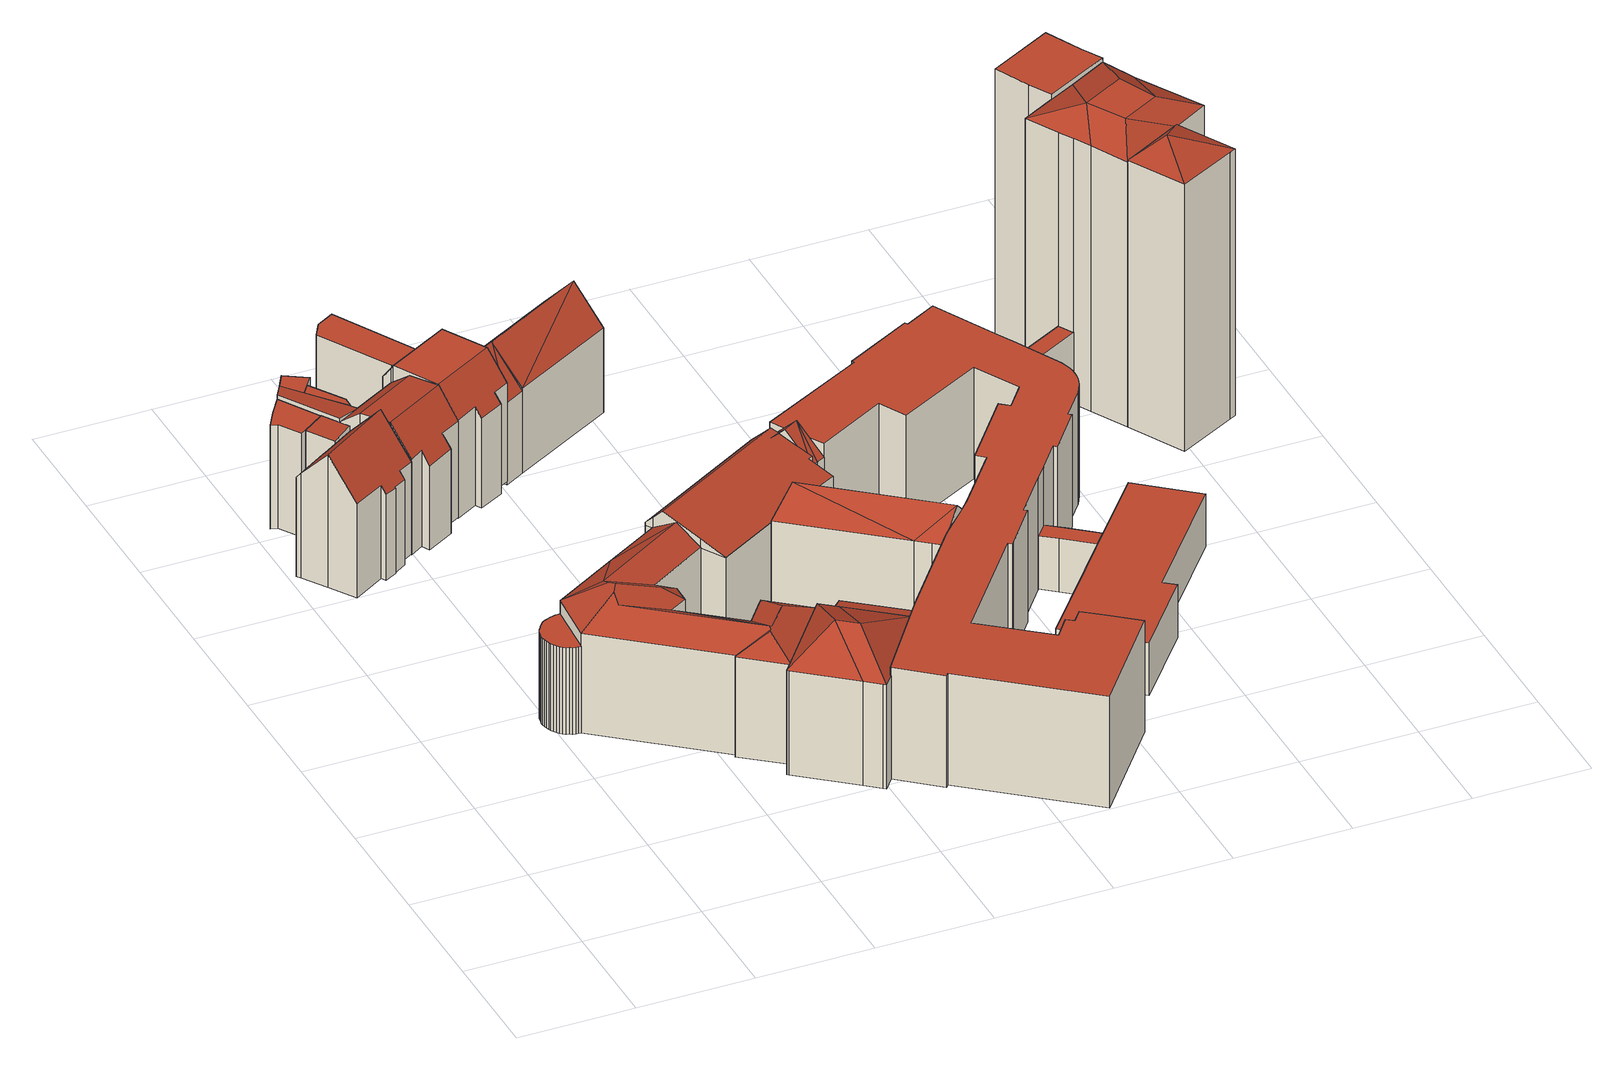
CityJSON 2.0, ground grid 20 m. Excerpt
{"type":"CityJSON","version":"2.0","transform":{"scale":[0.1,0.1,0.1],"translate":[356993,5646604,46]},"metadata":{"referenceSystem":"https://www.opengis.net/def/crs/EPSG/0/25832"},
"CityObjects":{
"building1":{"type":"Building","attributes":{"Gemeindeschluessel":"05315000","Geometrietyp2DReferenz":"3000","function":"31001_1100"},"address":[{"country":"Germany","locality":"Köln","thoroughfareNumber":"49","thoroughfareName":"Riehler Str."}],"children":["building1-1","building1-2","building1-3"]},
"building1-1":{"type":"BuildingPart","attributes":{"roofType":"2100","measuredHeight":19.21},"parents":["building1"],"geometry":[{"type":"Solid","lod":"2","boundaries":[[[[0,1,2,3]],[[4,5,1,0]],[[6,7,5,4]],[[8,9,10,11]],[[12,13,9,8]],[[3,2,13,12]],[[8,11,6,4,0,3,12]],[[1,5,7,10,9,13,2]],[[10,7,6,11]]]],"semantics":{"surfaces":[{"type":"WallSurface"},{"type":"RoofSurface"},{"type":"GroundSurface"},{"type":"ClosureSurface"}],"values":[[0,0,0,0,0,0,1,2,3]]}}]},
"building1-2":{"type":"BuildingPart","attributes":{"roofType":"3100","measuredHeight":24.4},"parents":["building1"],"geometry":[{"type":"Solid","lod":"2","boundaries":[[[[14,15,16,17]],[[18,19,15,14]],[[20,21,22,23]],[[24,25,21,20]],[[26,27,25,24]],[[28,29,27,26]],[[30,31,29,28]],[[32,33,31,30]],[[34,35,33,32]],[[36,37,35,34]],[[38,39,37,36]],[[40,41,39,38]],[[42,43,41,40]],[[44,45,43,42]],[[17,16,45,44]],[[38,36,34,32,30,28,26,24,20,40]],[[23,18,14,17,44,42,40,20]],[[15,19,22,21,25,27,29,31,33,35,37,39,41,43,45,16]],[[22,19,18,23]]]],"semantics":{"surfaces":[{"type":"WallSurface"},{"type":"RoofSurface"},{"type":"GroundSurface"},{"type":"ClosureSurface"}],"values":[[0,0,0,0,0,0,0,0,0,0,0,0,0,0,0,1,1,2,3]]}}]},
"building1-3":{"type":"BuildingPart","attributes":{"roofType":"2100","measuredHeight":19.23},"parents":["building1"],"geometry":[{"type":"Solid","lod":"2","boundaries":[[[[11,10,19,18,46]],[[47,23,22,7,6,48]],[[11,46,47,48]],[[19,10,7,22]],[[18,23,47,46]],[[19,22,23,18]],[[11,48,6]],[[7,10,11,6]]]],"semantics":{"surfaces":[{"type":"WallSurface"},{"type":"RoofSurface"},{"type":"GroundSurface"},{"type":"ClosureSurface"}],"values":[[0,0,1,2,0,3,0,3]]}}]},
"building2":{"type":"Building","attributes":{"Gemeindeschluessel":"05315000","Geometrietyp2DReferenz":"3000","function":"31001_1100"},"address":[{"country":"Germany","locality":"Köln","thoroughfareNumber":"51","thoroughfareName":"Riehler Str."}],"children":["building2-1","building2-2","building2-3","building2-4"]},
"building2-1":{"type":"BuildingPart","attributes":{"roofType":"2100","measuredHeight":20.27},"parents":["building2"],"geometry":[{"type":"Solid","lod":"2","boundaries":[[[[49,50,51,52]],[[53,54,55,56,57]],[[58,59,54,53]],[[60,61,62,59,58]],[[53,57,63,49,52,64,60,58]],[[65,51,50,55,54,59,62]],[[66,61,60,64]],[[51,65,66,64,52]],[[65,62,61,66]],[[63,57,56]],[[50,49,63,56,55]]]],"semantics":{"surfaces":[{"type":"WallSurface"},{"type":"RoofSurface"},{"type":"GroundSurface"},{"type":"ClosureSurface"}],"values":[[0,0,0,0,1,2,0,3,3,0,3]]}}]},
"building2-2":{"type":"BuildingPart","attributes":{"roofType":"1000","measuredHeight":19.75},"parents":["building2"],"geometry":[{"type":"Solid","lod":"2","boundaries":[[[[67,68,69,70]],[[71,52,51,68,67]],[[64,71,67,70,66]],[[68,51,65,69]],[[52,71,64]],[[51,52,64,66,65]],[[69,65,66,70]]]],"semantics":{"surfaces":[{"type":"WallSurface"},{"type":"RoofSurface"},{"type":"GroundSurface"},{"type":"ClosureSurface"}],"values":[[0,0,1,2,0,3,3]]}}]},
"building2-3":{"type":"BuildingPart","attributes":{"roofType":"1000","measuredHeight":19.73},"parents":["building2"],"geometry":[{"type":"Solid","lod":"2","boundaries":[[[[70,69,72,73]],[[74,75,62,61]],[[73,72,75,74]],[[61,66,70,73,74]],[[69,65,62,75,72]],[[69,70,66,65]],[[65,66,61,62]]]],"semantics":{"surfaces":[{"type":"WallSurface"},{"type":"RoofSurface"},{"type":"GroundSurface"},{"type":"ClosureSurface"}],"values":[[0,0,0,1,2,3,3]]}}]},
"building2-4":{"type":"BuildingPart","attributes":{"roofType":"9999","measuredHeight":22.95},"parents":["building2"],"geometry":[{"type":"Solid","lod":"2","boundaries":[[[[76,77,78,79]],[[80,81,77,76]],[[82,83,81,80]],[[84,85,83,82]],[[86,87,85,84]],[[88,89,87,86]],[[90,91,89,88]],[[56,55,91,90]],[[92,93,50,49,94]],[[95,96,93,92]],[[97,98,96,95]],[[79,78,98,97]],[[86,84,82,80,76,79,97,88]],[[92,94,63,56,90,95]],[[95,90,88,97]],[[77,81,83,85,87,89,91,55,50,93,96,98,78]],[[63,94,49]],[[55,56,63,49,50]]]],"semantics":{"surfaces":[{"type":"WallSurface"},{"type":"RoofSurface"},{"type":"GroundSurface"},{"type":"ClosureSurface"}],"values":[[0,0,0,0,0,0,0,0,0,0,0,0,1,1,1,2,0,3]]}}]},
"building3":{"type":"Building","attributes":{"Gemeindeschluessel":"05315000","Geometrietyp2DReferenz":"3000","function":"31001_1100"},"address":[{"country":"Germany","locality":"Köln","thoroughfareNumber":"53","thoroughfareName":"Riehler Str."}],"children":["building3-1","building3-2"]},
"building3-1":{"type":"BuildingPart","attributes":{"roofType":"1000","measuredHeight":17.39},"parents":["building3"],"geometry":[{"type":"Solid","lod":"2","boundaries":[[[[99,100,101,102]],[[103,104,100,99]],[[105,106,104,103]],[[107,108,106,105]],[[109,110,111,112]],[[102,101,110,109]],[[112,107,105,103,99,102,109]],[[100,104,106,108,111,110,101]],[[108,107,112,111]]]],"semantics":{"surfaces":[{"type":"WallSurface"},{"type":"RoofSurface"},{"type":"GroundSurface"},{"type":"ClosureSurface"}],"values":[[0,0,0,0,0,0,1,2,3]]}}]},
"building3-2":{"type":"BuildingPart","attributes":{"roofType":"9999","measuredHeight":23.04},"parents":["building3"],"geometry":[{"type":"Solid","lod":"2","boundaries":[[[[113,114,115,116]],[[117,118,114,113]],[[119,120,118,117]],[[121,122,120,119]],[[123,124,122,121]],[[125,126,124,123]],[[127,128,126,125]],[[129,130,128,127]],[[131,132,130,129]],[[133,112,111,132,131]],[[134,135,108,107,136]],[[137,138,135,134]],[[139,140,138,137]],[[116,115,140,139]],[[136,133,131,129,127,134]],[[123,121,119,117,113,116,139,125]],[[125,139,137,134,127]],[[114,118,120,122,124,126,128,130,132,111,108,135,138,140,115]],[[112,133,136,107]],[[108,111,112,107]]]],"semantics":{"surfaces":[{"type":"WallSurface"},{"type":"RoofSurface"},{"type":"GroundSurface"},{"type":"ClosureSurface"}],"values":[[0,0,0,0,0,0,0,0,0,0,0,0,0,0,1,1,1,2,0,3]]}}]},
"building4":{"type":"Building","attributes":{"Gemeindeschluessel":"05315000","Geometrietyp2DReferenz":"3000","function":"31001_3010"},"address":[{"country":"Germany","locality":"Köln","thoroughfareNumber":"3","thoroughfareName":"Wörthstr."},{"country":"Germany","locality":"Köln","thoroughfareNumber":"51","thoroughfareName":"Clever Str."},{"country":"Germany","locality":"Köln","thoroughfareNumber":"1","thoroughfareName":"Wörthstr."}],"children":["building4-1","building4-2","building4-3","building4-4","building4-5","building4-6","building4-7","building4-8","building4-9","building4-10"]},
"building4-1":{"type":"BuildingPart","attributes":{"roofType":"2100","measuredHeight":19.05},"parents":["building4"],"geometry":[{"type":"Solid","lod":"2","boundaries":[[[[141,142,143,144]],[[144,143,145,146]],[[147,141,144,146]],[[142,148,149,145,143]],[[142,141,147,148]],[[147,146,150,147,148]],[[145,149,150,146]],[[148,147,150,149]]]],"semantics":{"surfaces":[{"type":"WallSurface"},{"type":"RoofSurface"},{"type":"GroundSurface"},{"type":"ClosureSurface"}],"values":[[0,0,1,2,3,0,3,3]]}}]},
"building4-2":{"type":"BuildingPart","attributes":{"roofType":"5000","measuredHeight":22.62},"parents":["building4"],"geometry":[{"type":"Solid","lod":"2","boundaries":[[[[151,152,153,154]],[[155,156,152,151]],[[157,158,159,156,155]],[[160,161,162,163,164]],[[165,166,167,161,160]],[[168,169,170,171,172]],[[173,174,169,168]],[[175,176,177,174,173]],[[178,179,180,181,182]],[[183,184,179,178]],[[185,183,178,186]],[[178,182,186]],[[185,186,182,187,188]],[[189,188,187]],[[189,187,175]],[[189,175,173]],[[173,190,189]],[[191,192,190,173,168,193]],[[168,172,193]],[[194,191,193,172,195,196]],[[196,195,197,198]],[[198,165,160]],[[196,198,160]],[[164,194,196]],[[196,160,164]],[[191,194,164,157,192]],[[189,190,192,157,155,199]],[[199,155,151,200]],[[151,154,200]],[[188,189,199,200,154,183,185]],[[152,156,159,162,161,167,201,202,170,169,174,177,203,180,179,184,153]],[[158,157,164,163]],[[162,159,158,163]],[[166,165,197,204]],[[205,201,167,166,204]],[[205,204,197,195,206]],[[202,201,205,206]],[[206,195,172,171]],[[170,202,206,171]],[[176,175,187,207]],[[203,177,176,207]],[[207,187,182,181]],[[180,203,207,181]],[[184,183,154,153]],[[198,197,165]]]],"semantics":{"surfaces":[{"type":"WallSurface"},{"type":"RoofSurface"},{"type":"GroundSurface"},{"type":"ClosureSurface"}],"values":[[0,0,0,0,0,0,0,0,0,0,1,1,1,1,1,1,1,1,1,1,1,1,1,1,1,1,1,1,1,1,2,0,3,0,3,0,3,0,3,0,3,0,3,3,3]]}}]},
"building4-3":{"type":"BuildingPart","attributes":{"roofType":"5000","measuredHeight":22.67},"parents":["building4"],"geometry":[{"type":"Solid","lod":"2","boundaries":[[[[208,209,210,211]],[[212,213,209,208]],[[214,215,213,212]],[[216,217,218,219]],[[220,221,217,216]],[[216,219,222,223]],[[220,216,223]],[[223,224,225,226,220]],[[224,223,227,214]],[[208,224,214]],[[214,212,208]],[[208,211,228,229,224]],[[210,209,213,215,218,217,221]],[[221,220,211,210]],[[215,214,219,218]],[[223,222,227]],[[227,222,219,214]],[[229,225,224]],[[228,211,220,226]],[[229,228,226,225]]]],"semantics":{"surfaces":[{"type":"WallSurface"},{"type":"RoofSurface"},{"type":"GroundSurface"},{"type":"ClosureSurface"}],"values":[[0,0,0,0,0,1,1,1,1,1,1,1,2,3,3,0,3,0,3,3]]}}]},
"building4-4":{"type":"BuildingPart","attributes":{"roofType":"1000","measuredHeight":15.82},"parents":["building4"],"geometry":[{"type":"Solid","lod":"2","boundaries":[[[[230,231,232,233]],[[234,235,231,230]],[[236,237,235,234]],[[238,239,237,236]],[[240,241,239,238]],[[242,243,241,240]],[[244,245,243,242]],[[246,247,245,244]],[[248,249,247,246]],[[250,251,249,248]],[[252,253,251,250]],[[254,255,253,252]],[[256,257,255,254]],[[258,259,257,256]],[[260,261,259,258]],[[262,263,261,260]],[[264,265,263,262]],[[266,267,265,264]],[[268,269,267,266]],[[270,271,269,268]],[[272,273,271,270]],[[274,275,273,272]],[[276,277,275,274]],[[278,279,277,276]],[[280,281,279,278]],[[282,283,281,280]],[[284,285,283,282]],[[286,287,285,284]],[[288,289,287,286]],[[163,162,289,288]],[[233,232,159,158]],[[163,288,286,284,282,280,278,276,274,272,270,268,266,264,262,260,258,256,254,252,250,248,246,244,242,240,238,236,234,230,233,158]],[[231,235,237,239,241,243,245,247,249,251,253,255,257,259,261,263,265,267,269,271,273,275,277,279,281,283,285,287,289,162,159,232]],[[162,163,158,159]]]],"semantics":{"surfaces":[{"type":"WallSurface"},{"type":"RoofSurface"},{"type":"GroundSurface"},{"type":"ClosureSurface"}],"values":[[0,0,0,0,0,0,0,0,0,0,0,0,0,0,0,0,0,0,0,0,0,0,0,0,0,0,0,0,0,0,0,1,2,3]]}}]},
"building4-5":{"type":"BuildingPart","attributes":{"roofType":"1000","measuredHeight":3.63},"parents":["building4"],"geometry":[{"type":"Solid","lod":"2","boundaries":[[[[290,291,177,176]],[[181,180,291,290]],[[290,176,207,181]],[[177,291,180,203]],[[203,207,176,177]],[[180,181,207,203]]]],"semantics":{"surfaces":[{"type":"WallSurface"},{"type":"RoofSurface"},{"type":"GroundSurface"},{"type":"ClosureSurface"}],"values":[[0,0,1,2,3,3]]}}]},
"building4-6":{"type":"BuildingPart","attributes":{"roofType":"5000","measuredHeight":22.66},"parents":["building4"],"geometry":[{"type":"Solid","lod":"2","boundaries":[[[[292,293,294,295]],[[296,297,298,299,293,292]],[[300,301,302,303,304,305]],[[306,307,301,300]],[[308,309,307,306]],[[310,311,309,308]],[[312,313,311,310]],[[314,315,313,312]],[[316,317,315,314]],[[295,294,318,319]],[[292,295,319,320,321]],[[292,321,322]],[[322,296,292]],[[306,310,308]],[[321,323,316,314]],[[321,314,312]],[[321,312,310]],[[321,310,306]],[[321,306,300]],[[321,300,305]],[[305,322,321]],[[322,305,296]],[[293,299,302,301,307,309,311,313,315,317,318,294]],[[297,296,305,304]],[[302,299,298,303]],[[298,297,304,303]],[[317,316,319,318]],[[321,320,323]],[[323,320,319,316]]]],"semantics":{"surfaces":[{"type":"WallSurface"},{"type":"RoofSurface"},{"type":"GroundSurface"},{"type":"ClosureSurface"}],"values":[[0,0,0,0,0,0,0,0,0,0,1,1,1,1,1,1,1,1,1,1,1,0,2,0,3,3,3,0,3]]}}]},
"building4-7":{"type":"BuildingPart","attributes":{"roofType":"5000","measuredHeight":21.98},"parents":["building4"],"geometry":[{"type":"Solid","lod":"2","boundaries":[[[[324,211,210,325,326]],[[327,328,221,220,329]],[[330,331,328,327]],[[303,302,331,330]],[[332,333,334,299,298]],[[335,336,167,166]],[[326,325,336,335]],[[337,338,339,340,341,342]],[[225,229,341,340,343,344,297,304,330,345,346]],[[346,345,327,329]],[[345,330,327]],[[304,303,330]],[[297,344,332,298]],[[344,343,197,204,332]],[[165,339,338,335,166]],[[338,337,326,335]],[[337,342,324,326]],[[210,221,328,331,302,299,334,201,167,336,325]],[[226,329,220]],[[211,324,228]],[[221,210,211,220]],[[211,228,226,220]],[[302,303,298,299]],[[333,332,204,205]],[[201,334,333,205]],[[201,205,204,166,167]],[[304,297,298,303]],[[339,165,198,197,343,340]],[[165,166,204,197]],[[165,197,198]],[[342,341,229,228,324]],[[225,346,329,226]],[[229,225,226,228]]]],"semantics":{"surfaces":[{"type":"WallSurface"},{"type":"RoofSurface"},{"type":"GroundSurface"},{"type":"ClosureSurface"}],"values":[[0,0,0,0,0,0,0,1,1,0,0,0,0,0,0,0,0,2,0,0,3,3,3,0,3,3,3,0,0,3,0,0,3]]}}]},
"building4-8":{"type":"BuildingPart","attributes":{"roofType":"1000","measuredHeight":20.45},"parents":["building4"],"geometry":[{"type":"Solid","lod":"2","boundaries":[[[[347,348,349,350]],[[351,352,353,348,347]],[[147,148,147,354]],[[355,319,318,142,141,356]],[[357,358,317,316,359]],[[360,361,358,357]],[[362,363,361,360]],[[364,365,363,362]],[[366,367,365,364]],[[368,369,367,366]],[[370,371,369,368]],[[372,373,371,370]],[[374,219,218,373,372]],[[375,376,215,214,377]],[[378,379,376,375]],[[380,381,379,378]],[[382,383,381,380]],[[384,385,383,382]],[[386,387,385,384]],[[388,389,387,386]],[[390,391,389,388]],[[392,393,391,390]],[[394,395,393,392]],[[396,397,395,394]],[[398,399,397,396]],[[400,401,399,398]],[[402,403,401,400]],[[404,405,403,402]],[[406,407,405,404]],[[408,409,407,406]],[[410,411,409,408]],[[412,413,411,410]],[[414,415,413,412]],[[416,417,415,414]],[[418,419,417,416]],[[420,421,419,418]],[[422,423,421,420]],[[424,425,423,422]],[[426,427,425,424]],[[428,429,427,426]],[[430,431,429,428]],[[432,433,431,430]],[[434,435,433,432]],[[436,437,435,434]],[[438,439,437,436]],[[440,441,439,438]],[[442,443,441,440]],[[444,445,443,442]],[[446,447,445,444]],[[350,349,447,446]],[[444,442,440,438,436,434,432,430,428,426,424,422,420,418,416,414,412,410,408,406,404,402,400,398,396,394,392,390,388,386,384,382,380,378,375,377,227,222,374,372,370,368,366,364,362,360,357,359,323,320,355,356,354,448,351,347,350,446]],[[348,353,449,148,142,318,317,358,361,363,365,367,369,371,373,218,215,376,379,381,383,385,387,389,391,393,395,397,399,401,403,405,407,409,411,413,415,417,419,421,423,425,427,429,431,433,435,437,439,441,443,445,447,349]],[[352,351,448,450]],[[449,353,352,450]],[[450,448,354,147]],[[148,449,450,147]],[[147,354,356,141]],[[142,148,147,141]],[[323,359,316]],[[319,355,320]],[[317,318,319,316]],[[319,320,323,316]],[[227,377,214]],[[219,374,222]],[[215,218,219,214]],[[219,222,227,214]]]],"semantics":{"surfaces":[{"type":"WallSurface"},{"type":"RoofSurface"},{"type":"GroundSurface"},{"type":"ClosureSurface"}],"values":[[0,0,0,0,0,0,0,0,0,0,0,0,0,0,0,0,0,0,0,0,0,0,0,0,0,0,0,0,0,0,0,0,0,0,0,0,0,0,0,0,0,0,0,0,0,0,0,0,0,0,1,2,0,3,0,3,0,3,0,0,3,3,0,0,3,3]]}}]},
"building4-9":{"type":"BuildingPart","attributes":{"roofType":"3200","measuredHeight":25.3},"parents":["building4"],"geometry":[{"type":"Solid","lod":"2","boundaries":[[[[146,145,184,183,451]],[[452,453,353,352]],[[454,455,453,452]],[[456,457,455,454]],[[458,459,457,456]],[[460,461,459,458]],[[462,154,153,461,460]],[[352,450,147,463,452]],[[462,460,464,451]],[[150,463,147]],[[146,451,464,463,150]],[[454,452,463,464,456]],[[458,456,464,460]],[[184,145,149,148,449,353,453,455,457,459,461,153]],[[154,462,451,183]],[[184,153,154,183]],[[149,145,146,150]],[[149,150,147,148]],[[148,147,450,449]],[[353,449,450,352]]]],"semantics":{"surfaces":[{"type":"WallSurface"},{"type":"RoofSurface"},{"type":"GroundSurface"},{"type":"ClosureSurface"}],"values":[[0,0,0,0,0,0,0,1,1,1,1,1,1,2,0,3,3,3,3,3]]}}]},
"building4-10":{"type":"BuildingPart","attributes":{"roofType":"2100","measuredHeight":4.41},"parents":["building4"],"geometry":[{"type":"Solid","lod":"2","boundaries":[[[[465,466,467,468]],[[171,170,466,465]],[[469,470,334,333]],[[468,467,470,469]],[[333,205,206,171,465,468,469]],[[466,170,202,201,334,470,467]],[[170,171,206,202]],[[202,206,205,201]],[[334,201,205,333]]]],"semantics":{"surfaces":[{"type":"WallSurface"},{"type":"RoofSurface"},{"type":"GroundSurface"},{"type":"ClosureSurface"}],"values":[[0,0,0,0,1,2,3,3,3]]}}]},
"building5":{"type":"Building","attributes":{"Gemeindeschluessel":"05315000","Geometrietyp2DReferenz":"3000","function":"31001_1000"},"address":[{"country":"Germany","locality":"Köln","thoroughfareNumber":"57","thoroughfareName":"Riehler Str."},{"country":"Germany","locality":"Köln","thoroughfareNumber":"55","thoroughfareName":"Riehler Str."}],"children":["building5-1","building5-2"]},
"building5-1":{"type":"BuildingPart","attributes":{"roofType":"3100","measuredHeight":21.85},"parents":["building5"],"geometry":[{"type":"Solid","lod":"2","boundaries":[[[[471,472,473,474,475]],[[476,477,472,471]],[[478,479,480,477,476]],[[471,481,476]],[[482,481,471]],[[471,475,483,482]],[[478,476,481]],[[481,482,484,478]],[[472,477,480,473]],[[485,475,474]],[[479,478,486]],[[473,480,479,474]],[[479,486,485,474]],[[484,486,478]],[[483,475,485]],[[484,482,483,485,486]]]],"semantics":{"surfaces":[{"type":"WallSurface"},{"type":"RoofSurface"},{"type":"GroundSurface"},{"type":"ClosureSurface"}],"values":[[0,0,0,0,1,1,1,1,2,0,0,3,3,0,0,3]]}}]},
"building5-2":{"type":"BuildingPart","attributes":{"roofType":"3100","measuredHeight":21.88},"parents":["building5"],"geometry":[{"type":"Solid","lod":"2","boundaries":[[[[474,473,487,488]],[[489,490,480,479]],[[488,487,490,489]],[[489,491,488]],[[491,492,483,485,474]],[[474,488,491]],[[492,491,489]],[[489,479,486,484,492]],[[473,480,490,487]],[[473,474,479,480]],[[484,482,483,492]],[[486,479,474,485]],[[484,486,485,483,482]]]],"semantics":{"surfaces":[{"type":"WallSurface"},{"type":"RoofSurface"},{"type":"GroundSurface"},{"type":"ClosureSurface"}],"values":[[0,0,0,0,1,1,1,1,2,3,0,3,3]]}}]},
"building6":{"type":"Building","attributes":{"Gemeindeschluessel":"05315000","Geometrietyp2DReferenz":"3000","function":"51009_1610","roofType":"5000","measuredHeight":2.04},"geometry":[{"type":"Solid","lod":"2","boundaries":[[[[493,494,495,496]],[[497,498,494,493]],[[499,500,498,497]],[[496,495,500,499]],[[493,501,497]],[[499,502,496]],[[501,493,496]],[[496,502,501]],[[497,501,502]],[[502,499,497]],[[494,498,500,495]]]],"semantics":{"surfaces":[{"type":"WallSurface"},{"type":"RoofSurface"},{"type":"GroundSurface"}],"values":[[0,0,0,0,1,0,1,1,1,1,2]]}}]},
"building7":{"type":"Building","attributes":{"Gemeindeschluessel":"05315000","Geometrietyp2DReferenz":"3000","function":"31001_3010"},"children":["building7-1","building7-2"]},
"building7-1":{"type":"BuildingPart","attributes":{"roofType":"1000","measuredHeight":9.72},"parents":["building7"],"geometry":[{"type":"Solid","lod":"2","boundaries":[[[[503,504,505,506]],[[507,508,504,503]],[[509,510,511,508,507]],[[512,513,514,515,516]],[[506,505,513,512]],[[516,509,507,503,506,512]],[[504,508,511,514,513,505]],[[510,509,516,515]],[[514,511,510,515]]]],"semantics":{"surfaces":[{"type":"WallSurface"},{"type":"RoofSurface"},{"type":"GroundSurface"},{"type":"ClosureSurface"}],"values":[[0,0,0,0,0,1,2,0,3]]}}]},
"building7-2":{"type":"BuildingPart","attributes":{"roofType":"1000","measuredHeight":9.64},"parents":["building7"],"geometry":[{"type":"Solid","lod":"2","boundaries":[[[[517,518,519,520]],[[515,514,518,517]],[[521,522,511,510]],[[523,524,522,521]],[[525,526,524,523]],[[527,528,526,525]],[[529,530,528,527]],[[520,519,530,529]],[[527,525,523,521,510,515,517,520,529]],[[518,514,511,522,524,526,528,530,519]],[[514,515,510,511]]]],"semantics":{"surfaces":[{"type":"WallSurface"},{"type":"RoofSurface"},{"type":"GroundSurface"},{"type":"ClosureSurface"}],"values":[[0,0,0,0,0,0,0,0,1,2,3]]}}]},
"building8":{"type":"Building","attributes":{"Gemeindeschluessel":"05315000","Geometrietyp2DReferenz":"3000","function":"31001_3000"},"address":[{"country":"Germany","locality":"Köln","thoroughfareNumber":"2","thoroughfareName":"Riehler Platz"}],"children":["building8-1","building8-2","building8-3","building8-4"]},
"building8-1":{"type":"BuildingPart","attributes":{"roofType":"3500","measuredHeight":51.57},"parents":["building8"],"geometry":[{"type":"Solid","lod":"2","boundaries":[[[[531,532,533,534,535]],[[536,537,532,531]],[[538,539,537,536]],[[540,541,542,539,538]],[[540,543,535]],[[535,543,531]],[[536,531,543,538]],[[538,543,540]],[[532,537,539,542,533]],[[541,540,535,534]],[[533,542,541,534]]]],"semantics":{"surfaces":[{"type":"WallSurface"},{"type":"RoofSurface"},{"type":"GroundSurface"},{"type":"ClosureSurface"}],"values":[[0,0,0,0,1,1,1,1,2,0,3]]}}]},
"building8-2":{"type":"BuildingPart","attributes":{"roofType":"9999","measuredHeight":52.22},"parents":["building8"],"geometry":[{"type":"Solid","lod":"2","boundaries":[[[[544,545,546,547]],[[548,549,545,544]],[[550,549,548]],[[551,552,553,554]],[[555,556,552,551]],[[557,558,556,555]],[[559,560,558,557]],[[534,533,560,559]],[[561,562,542,541]],[[563,564,565,562,561]],[[546,566,547]],[[567,568,569,554]],[[550,548,544,568,567]],[[555,570,557]],[[551,554,569,570,555]],[[557,570,571,559]],[[534,559,571,541]],[[541,571,568,561]],[[547,563,561,568,544]],[[570,569,568,571]],[[545,549,572,553,552,556,558,560,533,542,562,565,546]],[[572,549,550,567]],[[567,554,553,572]],[[533,534,541,542]],[[566,564,563,547]],[[546,565,564,566]]]],"semantics":{"surfaces":[{"type":"WallSurface"},{"type":"RoofSurface"},{"type":"GroundSurface"},{"type":"ClosureSurface"}],"values":[[0,0,0,0,0,0,0,0,0,0,0,1,1,1,1,1,1,1,1,1,2,3,3,3,0,3]]}}]},
"building8-3":{"type":"BuildingPart","attributes":{"roofType":"1000","measuredHeight":13.15},"parents":["building8"],"geometry":[{"type":"Solid","lod":"2","boundaries":[[[[573,574,575,576]],[[566,546,574,573]],[[577,578,565,564]],[[579,580,578,577]],[[576,575,580,579]],[[577,564,566,573,576,579]],[[574,546,565,578,580,575]],[[546,566,564,565]]]],"semantics":{"surfaces":[{"type":"WallSurface"},{"type":"RoofSurface"},{"type":"GroundSurface"},{"type":"ClosureSurface"}],"values":[[0,0,0,0,0,1,2,3]]}}]},
"building8-4":{"type":"BuildingPart","attributes":{"roofType":"1000","measuredHeight":49.44},"parents":["building8"],"geometry":[{"type":"Solid","lod":"2","boundaries":[[[[581,582,549,550,583]],[[584,585,582,581]],[[586,587,585,584]],[[588,589,587,586]],[[590,554,553,589,588]],[[588,586,584,581,583,590]],[[582,585,587,589,553,572,549]],[[567,554,590,583,550]],[[549,572,567,550]],[[553,554,567,572]]]],"semantics":{"surfaces":[{"type":"WallSurface"},{"type":"RoofSurface"},{"type":"GroundSurface"},{"type":"ClosureSurface"}],"values":[[0,0,0,0,0,1,2,0,3,3]]}}]},
"building9":{"type":"Building","attributes":{"Gemeindeschluessel":"05315000","Geometrietyp2DReferenz":"3000","function":"51009_1610","roofType":"1000","measuredHeight":3.63},"geometry":[{"type":"Solid","lod":"2","boundaries":[[[[591,592,593,594]],[[595,596,592,591]],[[597,598,596,595]],[[599,600,598,597]],[[601,602,600,599]],[[603,604,602,601]],[[605,606,604,603]],[[607,608,606,605]],[[609,610,608,607]],[[611,612,610,609]],[[613,614,612,611]],[[594,593,614,613]],[[611,609,607,605,603,601,599,597,595,591,594,613]],[[592,596,598,600,602,604,606,608,610,612,614,593]]]],"semantics":{"surfaces":[{"type":"WallSurface"},{"type":"RoofSurface"},{"type":"GroundSurface"}],"values":[[0,0,0,0,0,0,0,0,0,0,0,0,1,2]]}}]}
},
"vertices":[
[37,1233,211],[37,1233,20],[20,1205,20],[20,1205,210],[58,1263,213],[58,1263,20],[101,1194,212],[101,1194,20],[55,1165,210],[55,1165,20],[64,1171,20],[64,1171,210],[32,1201,210],[32,1201,20],
[70,1110,205],[70,1110,20],[68,1114,20],[68,1114,200],[93,1125,205],[93,1125,20],[159,1102,264],[159,1102,20],[129,1150,20],[129,1150,203],[189,1054,189],[189,1054,20],[162,1038,190],[162,1038,20],[167,1030,177],[167,1030,20],[144,1016,178],[144,1016,20],[145,1015,176],[145,1015,20],[124,1003,178],[124,1003,20],[119,1012,191],[119,1012,20],[64,978,193],[64,978,20],[35,1022,264],[35,1022,20],[8,1063,212],[8,1063,20],[3,1070,202],[3,1070,20],
[93,1125,210],[129,1150,213],[101,1194,213],
[160,1188,214],[160,1188,18],[152,1198,18],[152,1198,214],[58,1263,220],[58,1263,18],[119,1165,18],[119,1165,214],[119,1165,220],[72,1287,217],[72,1287,18],[74,1290,216],[74,1290,215],[74,1290,18],[155,1185,215],[121,1234,215],[101,1258,18],[101,1258,215],
[152,1217,215],[152,1217,18],[114,1276,18],[114,1276,215],[152,1198,215],
[127,1293,18],[127,1293,215],[89,1316,215],[89,1316,18],
[260,1097,196],[260,1097,18],[296,1118,18],[296,1118,195],[268,1083,173],[268,1083,18],[220,1055,172],[220,1055,18],[213,1069,194],[213,1069,18],[189,1054,193],[189,1054,18],[168,1087,247],[168,1087,18],[139,1134,243],[139,1134,18],[234,1229,216],[234,1229,18],[160,1188,215],[251,1198,243],[251,1198,18],[278,1150,247],[278,1150,18],
[198,1429,191],[198,1429,17],[269,1305,17],[269,1305,191],[213,1454,191],[213,1454,17],[243,1471,191],[243,1471,17],[336,1303,191],[336,1303,17],[279,1303,191],[279,1303,17],[292,1279,17],[292,1279,191],
[377,1163,198],[377,1163,17],[405,1179,17],[405,1179,198],[383,1152,182],[383,1152,17],[340,1129,182],[340,1129,17],[334,1139,198],[334,1139,17],[296,1118,197],[296,1118,17],[277,1151,248],[277,1151,17],[236,1226,248],[236,1226,17],[234,1229,242],[234,1229,17],[226,1243,220],[226,1243,17],[292,1279,220],[345,1287,248],[345,1287,17],[336,1303,221],[348,1281,248],[348,1281,17],[387,1212,248],[387,1212,17],
[724,365,189],[724,365,4],[628,439,4],[628,439,190],[613,420,4],[613,420,195],[709,345,195],[709,345,4],[618,417,4],[618,417,195],
[421,366,187],[421,366,4],[490,311,4],[490,311,187],[424,370,187],[424,370,4],[234,522,187],[234,522,163],[234,522,4],[357,686,187],[357,686,4],[241,617,4],[241,617,163],[241,617,187],[452,742,187],[452,742,186],[452,742,4],[416,541,187],[416,541,4],[417,575,4],[417,575,45],[417,575,187],[386,524,187],[386,524,4],[414,502,187],[414,502,41],[414,502,4],[521,493,187],[521,493,4],[518,489,4],[518,489,41],[518,489,187],[591,438,187],[591,438,4],[529,431,213],[522,486,190],[484,446,187],[491,384,213],[486,383,216],[300,530,216],[311,565,231],[302,551,226],[385,560,206],[305,578,227],[390,597,187],[307,601,215],[497,662,187],[474,702,215],[486,377,213],[483,373,213],[497,662,4],[390,597,4],[484,446,4],[497,662,186],[497,662,49],[390,597,48],[484,446,41],
[708,891,183],[708,891,4],[695,886,4],[695,886,183],[706,894,183],[706,894,4],[720,902,183],[720,902,4],[758,808,183],[758,808,4],[772,815,4],[772,815,183],[746,801,183],[746,801,4],[758,839,209],[746,859,231],[720,844,231],[732,824,209],[744,804,186],[734,879,209],[697,883,186],[714,854,220],
[225,522,163],[225,522,4],[229,522,4],[229,522,163],[220,524,163],[220,524,4],[216,526,163],[216,526,4],[211,528,163],[211,528,4],[207,531,163],[207,531,4],[203,534,163],[203,534,4],[200,538,163],[200,538,4],[197,542,163],[197,542,4],[194,547,163],[194,547,4],[193,551,163],[193,551,4],[191,556,163],[191,556,4],[190,561,163],[190,561,4],[189,566,163],[189,566,4],[189,571,163],[189,571,4],[190,576,163],[190,576,4],[191,581,163],[191,581,4],[192,585,163],[192,585,4],[194,590,163],[194,590,4],[197,594,163],[197,594,4],[199,598,163],[199,598,4],[203,602,163],[203,602,4],[206,606,163],[206,606,4],[210,609,163],[210,609,4],[215,611,163],[215,611,4],[219,613,163],[219,613,4],[224,615,163],[224,615,4],[229,616,163],[229,616,4],[233,617,163],[233,617,4],[237,617,163],[237,617,4],
[448,545,41],[448,545,4],
[799,540,190],[799,540,4],[821,523,4],[821,523,190],[623,680,190],[623,680,187],[623,680,186],[623,680,4],[745,704,190],[745,704,4],[711,731,4],[711,731,186],[711,731,187],[711,731,190],[749,709,190],[749,709,4],[815,656,190],[815,656,4],[811,652,190],[811,652,4],[858,615,190],[858,615,4],[880,598,190],[880,598,4],[904,579,190],[904,579,4],[838,509,4],[838,509,190],[854,527,209],[874,547,231],[671,708,231],[890,564,209],
[695,886,186],[688,897,4],[688,897,186],[738,797,186],[738,797,4],[746,801,186],[762,758,186],[762,758,4],[521,621,186],[521,621,43],[521,621,4],[445,753,186],[445,753,4],[688,897,189],[445,753,191],[452,742,204],[461,725,224],[706,867,224],[695,886,202],[497,662,202],[521,621,187],[738,797,201],[746,801,201],
[681,157,209],[681,157,4],[685,162,4],[685,162,209],[613,212,209],[613,212,194],[613,212,4],[709,345,209],[838,509,209],[724,365,209],[983,678,209],[983,678,4],[904,579,209],[968,690,209],[968,690,4],[1059,805,209],[1059,805,4],[1075,793,209],[1075,793,4],[1107,833,209],[1107,833,4],[1066,911,209],[1066,911,4],[918,833,209],[918,833,4],[893,880,209],[893,880,4],[772,815,209],[905,999,209],[905,999,4],[720,902,209],[903,1003,209],[903,1003,4],[1020,1066,209],[1020,1066,4],[1023,1061,209],[1023,1061,4],[1078,1091,209],[1078,1091,4],[1136,979,209],[1136,979,4],[1150,953,209],[1150,953,4],[1193,869,209],[1193,869,4],[1196,860,209],[1196,860,4],[1199,850,209],[1199,850,4],[1200,840,209],[1200,840,4],[1200,830,209],[1200,830,4],[1199,820,209],[1199,820,4],[1196,810,209],[1196,810,4],[1193,801,209],[1193,801,4],[1188,792,209],[1188,792,4],[1183,783,209],[1183,783,4],[1145,736,209],[1145,736,4],[1150,731,209],[1150,731,4],[1093,660,209],[1093,660,4],[1088,665,209],[1088,665,4],[1051,618,209],[1051,618,4],[1031,594,209],[1031,594,4],[975,524,209],[975,524,4],[980,520,209],[980,520,4],[925,450,209],[925,450,4],[921,445,209],[921,445,4],[915,449,209],[915,449,4],[775,274,209],[775,274,4],[883,189,209],[883,189,4],[910,224,209],[910,224,4],[922,215,209],[922,215,4],[938,235,209],[938,235,4],[972,209,209],[972,209,4],[1019,171,209],[1019,171,4],[885,3,209],[885,3,4],[612,213,209],[612,213,4],[612,213,195],
[591,438,195],[596,191,195],[596,191,4],[592,194,195],[592,194,4],[567,214,195],[567,214,4],[476,286,195],[476,286,4],[473,289,195],[473,289,4],[490,311,195],[591,276,257],[559,301,257],
[426,580,45],[426,580,4],[435,565,4],[435,565,43],[523,616,43],[523,616,4],
[567,1402,166],[567,1402,11],[383,1301,11],[383,1301,162],[383,1301,166],[621,1300,166],[621,1300,11],[440,1199,166],[440,1199,162],[440,1199,11],[594,1351,229],[411,1250,229],[409,1253,225],[413,1246,225],[385,1298,166],[438,1202,166],
[348,1281,11],[348,1281,162],[405,1179,162],[405,1179,11],[377,1230,230],[411,1250,230],
[905,375,26],[905,375,18],[875,398,18],[875,398,26],[854,311,26],[854,311,18],[824,334,26],[824,334,18],[852,339,39],[837,351,39],
[1051,618,103],[1051,618,5],[1031,594,5],[1031,594,103],[1078,597,103],[1078,597,5],[1124,560,103],[1124,560,102],[1124,560,5],[1057,574,103],[1057,574,5],[1104,536,5],[1104,536,102],[1104,536,103],
[1058,480,102],[1058,480,5],[951,351,5],[951,351,102],[1217,672,102],[1217,672,5],[1312,595,102],[1312,595,5],[1152,401,102],[1152,401,5],[1171,386,102],[1171,386,5],[1066,258,102],[1066,258,5],
[1496,894,503],[1496,894,13],[1442,992,13],[1442,992,498],[1442,992,503],[1485,888,503],[1485,888,13],[1385,836,503],[1385,836,13],[1333,932,503],[1333,932,499],[1333,932,13],[1401,937,528],
[1240,1107,499],[1240,1107,13],[1270,1050,13],[1270,1050,500],[1299,1139,499],[1299,1139,13],[1299,1139,498],[1434,1160,496],[1434,1160,13],[1411,1199,13],[1411,1199,499],[1440,1148,495],[1440,1148,13],[1504,1027,499],[1504,1027,13],[1443,993,498],[1443,993,13],[1300,994,501],[1300,994,13],[1284,1024,501],[1284,1024,144],[1284,1024,13],[1270,1050,144],[1345,1163,498],[1321,1058,535],[1395,1099,535],[1425,1033,534],[1358,996,534],[1345,1163,13],
[1136,979,144],[1136,979,13],[1150,953,13],[1150,953,144],[1176,966,144],[1176,966,13],[1156,956,144],[1156,956,13],
[1278,1178,507],[1278,1178,13],[1299,1139,507],[1249,1239,507],[1249,1239,13],[1360,1298,507],[1360,1298,13],[1391,1235,507],[1391,1235,13],[1411,1199,507],
[1443,1165,51],[1443,1165,14],[1434,1160,14],[1434,1160,51],[1437,1177,51],[1437,1177,14],[1510,1216,51],[1510,1216,14],[1516,1204,51],[1516,1204,14],[1529,1211,51],[1529,1211,14],[1563,1147,51],[1563,1147,14],[1552,1141,51],[1552,1141,14],[1558,1130,51],[1558,1130,14],[1483,1090,51],[1483,1090,14],[1478,1100,51],[1478,1100,14],[1468,1095,51],[1468,1095,14]
]}
